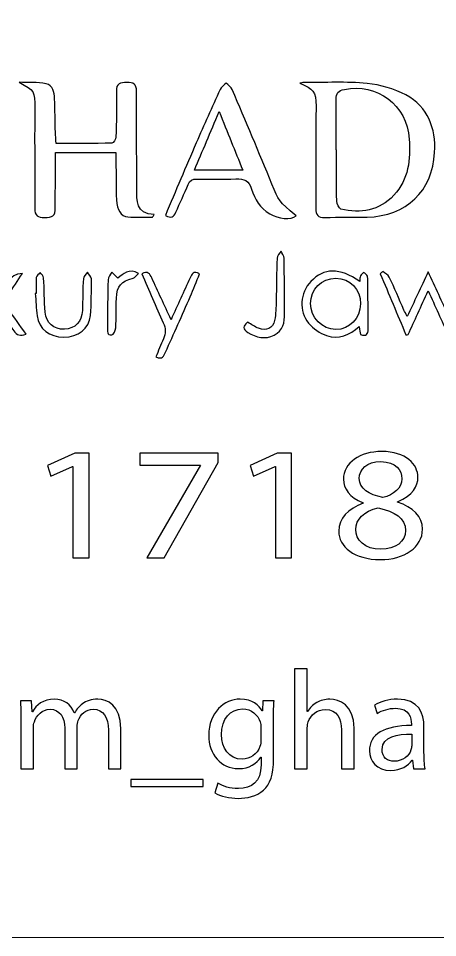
# Model space of a CAD drawing. Header units: millimetres. Extents: x -576 to 618, y 160 to 343.
# Drawn here: x -522.33 to -513.43, y 263.5 to 283 of the extents above; entities that cross this region are included whole.
import ezdxf

# ---------------------------------------------------------------- set-up
doc = ezdxf.new("R2010")
doc.units = ezdxf.units.MM
doc.header["$MEASUREMENT"] = 0
doc.layers.add('Layer 1', color=7, linetype='Continuous')

msp = doc.modelspace()

# ---------------------------------------------------------------- linework, layer by layer
at = {"layer": 'Layer 1', "color": 250, "lineweight": 18}
msp.add_open_spline([(-533.6783, 303.3001), (-533.6783, 303.3001), (-499.8483, 303.3001), (-499.8483, 303.3001), (-498.2043, 303.3001), (-496.8633, 301.9591), (-496.8633, 300.3151), (-496.8633, 300.3151), (-496.8633, 266.4851), (-496.8633, 266.4851), (-496.8633, 264.8411), (-498.2043, 263.5001), (-499.8483, 263.5001), (-499.8483, 263.5001), (-533.6783, 263.5001), (-533.6783, 263.5001), (-535.3223, 263.5001), (-536.6633, 264.8411), (-536.6633, 266.4851), (-536.6633, 266.4851), (-536.6633, 300.3151), (-536.6633, 300.3151), (-536.6633, 301.9591), (-535.3223, 303.3001), (-533.6783, 303.3001)], degree=3, knots=[0, 0, 0, 0, 0.125, 0.125, 0.125, 0.25, 0.25, 0.25, 0.375, 0.375, 0.375, 0.5, 0.5, 0.5, 0.625, 0.625, 0.625, 0.75, 0.75, 0.75, 0.875, 0.875, 0.875, 1, 1, 1, 1], dxfattribs=at)
at = {"layer": 'Layer 1', "color": 230}
for points, knots in [([(-519.4823, 278.7875), (-519.6564, 278.7875), (-519.8314, 278.776), (-520.004, 278.7913), (-520.1534, 278.8043), (-520.2373, 278.9345), (-520.2458, 279.1517), (-520.2564, 279.4234), (-520.2545, 279.6958), (-520.2573, 279.9682), (-520.2579, 280.029), (-520.2573, 280.0899), (-520.2573, 280.1601), (-520.2573, 280.1601), (-521.5375, 280.1601), (-521.5375, 280.1601), (-521.5375, 279.9494), (-521.5362, 279.7466), (-521.5378, 279.5442), (-521.5394, 279.357), (-521.5543, 279.1694), (-521.5437, 278.9828), (-521.5341, 278.8088), (-521.6139, 278.7776), (-521.7665, 278.7766), (-521.9169, 278.7753), (-521.9815, 278.8159), (-521.9796, 278.976), (-521.9746, 279.4746), (-521.9809, 279.9738), (-521.9815, 280.4727), (-521.9815, 280.6771), (-521.9771, 280.8811), (-521.9768, 281.0852), (-521.9762, 281.4611), (-521.9824, 281.4702), (-522.3135, 281.6478), (-522.1216, 281.639), (-521.9254, 281.6518), (-521.7391, 281.6147), (-521.5927, 281.5853), (-521.5646, 281.4312), (-521.5587, 281.2977), (-521.5481, 281.0596), (-521.5484, 280.8215), (-521.5419, 280.5835), (-521.5397, 280.5108), (-521.5303, 280.439), (-521.5231, 280.3497), (-521.1213, 280.3497), (-520.7313, 280.347), (-520.3416, 280.3554), (-520.3116, 280.356), (-520.2598, 280.4369), (-520.2583, 280.4818), (-520.2483, 280.8047), (-520.2401, 281.1282), (-520.2485, 281.4509), (-520.2532, 281.6243), (-520.1662, 281.6437), (-520.0283, 281.6437), (-519.8913, 281.6437), (-519.819, 281.611), (-519.8199, 281.4533), (-519.8233, 280.7673), (-519.8161, 280.0811), (-519.8158, 279.3947), (-519.8158, 279.1342), (-519.8433, 278.8621), (-519.4439, 278.8384), (-519.4567, 278.8212), (-519.4694, 278.8047), (-519.4823, 278.7875)], [0, 0, 0, 0, 0.0416667, 0.0416667, 0.0416667, 0.0833333, 0.0833333, 0.0833333, 0.125, 0.125, 0.125, 0.1666667, 0.1666667, 0.1666667, 0.2083333, 0.2083333, 0.2083333, 0.25, 0.25, 0.25, 0.2916667, 0.2916667, 0.2916667, 0.3333333, 0.3333333, 0.3333333, 0.375, 0.375, 0.375, 0.4166667, 0.4166667, 0.4166667, 0.4583333, 0.4583333, 0.4583333, 0.5, 0.5, 0.5, 0.5416667, 0.5416667, 0.5416667, 0.5833333, 0.5833333, 0.5833333, 0.625, 0.625, 0.625, 0.6666667, 0.6666667, 0.6666667, 0.7083333, 0.7083333, 0.7083333, 0.75, 0.75, 0.75, 0.7916667, 0.7916667, 0.7916667, 0.8333333, 0.8333333, 0.8333333, 0.875, 0.875, 0.875, 0.9166667, 0.9166667, 0.9166667, 0.9583333, 0.9583333, 0.9583333, 1, 1, 1, 1]), ([(-519.2095, 278.8221), (-518.9883, 279.3426), (-518.774, 279.853), (-518.5543, 280.361), (-518.3902, 280.7401), (-518.221, 281.1173), (-518.048, 281.4924), (-518.0229, 281.5467), (-517.9637, 281.585), (-517.9203, 281.6306), (-517.876, 281.5844), (-517.8136, 281.546), (-517.7899, 281.4908), (-517.506, 280.8247), (-517.2245, 280.1575), (-516.9493, 279.4877), (-516.8024, 279.1304), (-516.8083, 279.128), (-516.4364, 278.8147), (-516.5471, 278.7208), (-516.8077, 278.7429), (-516.9961, 278.8574), (-517.197, 278.9791), (-517.3138, 279.1666), (-517.379, 279.3804), (-517.4339, 279.561), (-517.5368, 279.6063), (-517.7141, 279.5965), (-517.9908, 279.5816), (-518.2692, 279.5894), (-518.5468, 279.5944), (-518.6389, 279.5959), (-518.6901, 279.566), (-518.7259, 279.4789), (-518.808, 279.2802), (-518.9016, 279.0864), (-518.9877, 278.8895), (-519.0279, 278.7975), (-519.081, 278.7492), (-519.2095, 278.8221)], [0, 0, 0, 0, 0.0769231, 0.0769231, 0.0769231, 0.1538462, 0.1538462, 0.1538462, 0.2307692, 0.2307692, 0.2307692, 0.3076923, 0.3076923, 0.3076923, 0.3846154, 0.3846154, 0.3846154, 0.4615385, 0.4615385, 0.4615385, 0.5384615, 0.5384615, 0.5384615, 0.6153846, 0.6153846, 0.6153846, 0.6923077, 0.6923077, 0.6923077, 0.7692308, 0.7692308, 0.7692308, 0.8461538, 0.8461538, 0.8461538, 0.9230769, 0.9230769, 0.9230769, 1, 1, 1, 1]), ([(-516.3602, 281.6248), (-516.3293, 281.6304), (-516.2987, 281.641), (-516.2682, 281.6407), (-515.8207, 281.6386), (-515.3708, 281.6635), (-514.9275, 281.6217), (-514.6479, 281.5951), (-514.3558, 281.5097), (-514.1084, 281.3774), (-513.6348, 281.125), (-513.4707, 280.6704), (-513.4978, 280.1583), (-513.5418, 279.3337), (-514.1, 278.8076), (-514.9291, 278.7852), (-515.2285, 278.7768), (-515.529, 278.7876), (-515.8289, 278.7786), (-515.9723, 278.7745), (-516.0167, 278.8348), (-516.0164, 278.9686), (-516.0148, 279.5518), (-516.0192, 280.1349), (-516.0201, 280.7178), (-516.0201, 280.8594), (-516.0107, 281.0008), (-516.0127, 281.1424), (-516.0167, 281.4466), (-516.0688, 281.5134), (-516.3602, 281.6248)], [0, 0, 0, 0, 0.1, 0.1, 0.1, 0.2, 0.2, 0.2, 0.3, 0.3, 0.3, 0.4, 0.4, 0.4, 0.5, 0.5, 0.5, 0.6, 0.6, 0.6, 0.7, 0.7, 0.7, 0.8, 0.8, 0.8, 0.9, 0.9, 0.9, 1, 1, 1, 1]), ([(-515.5858, 280.2117), (-515.5858, 280.2117), (-515.5773, 280.2117), (-515.5773, 280.2117), (-515.5773, 279.8494), (-515.5812, 279.4869), (-515.5733, 279.1246), (-515.5718, 279.0663), (-515.5277, 278.968), (-515.4869, 278.958), (-515.0638, 278.8569), (-514.6738, 278.9181), (-514.3642, 279.2498), (-514.0491, 279.587), (-514.0042, 280.0073), (-514.0358, 280.4407), (-514.0885, 281.1646), (-514.72, 281.6413), (-515.4113, 281.495), (-515.5393, 281.4681), (-515.5918, 281.4176), (-515.5886, 281.2819), (-515.5798, 280.9252), (-515.5858, 280.5686), (-515.5858, 280.2117)], [0, 0, 0, 0, 0.125, 0.125, 0.125, 0.25, 0.25, 0.25, 0.375, 0.375, 0.375, 0.5, 0.5, 0.5, 0.625, 0.625, 0.625, 0.75, 0.75, 0.75, 0.875, 0.875, 0.875, 1, 1, 1, 1]), ([(-518.0676, 281.0237), (-518.2545, 280.5825), (-518.4214, 280.1879), (-518.5927, 279.7828), (-518.5927, 279.7828), (-517.5687, 279.7828), (-517.5687, 279.7828), (-517.7337, 280.1931), (-517.8907, 280.5838), (-518.0676, 281.0237)], [0, 0, 0, 0, 0.3333333, 0.3333333, 0.3333333, 0.6666667, 0.6666667, 0.6666667, 1, 1, 1, 1]), ([(-517.4636, 276.5547), (-517.3791, 276.5075), (-517.3083, 276.4595), (-517.2312, 276.4264), (-517.0739, 276.3588), (-516.9273, 276.4258), (-516.8927, 276.5943), (-516.8646, 276.7309), (-516.8624, 276.8739), (-516.8586, 277.0149), (-516.8505, 277.3144), (-516.8527, 277.6142), (-516.8405, 277.9138), (-516.8384, 277.9656), (-516.7847, 278.0159), (-516.7547, 278.0664), (-516.7329, 278.0161), (-516.6933, 277.9659), (-516.692, 277.9154), (-516.6836, 277.525), (-516.683, 277.1347), (-516.6787, 276.744), (-516.6764, 276.5534), (-516.7124, 276.3768), (-516.8992, 276.2826), (-517.0949, 276.1844), (-517.2833, 276.2308), (-517.4621, 276.3413), (-517.5681, 276.4071), (-517.5719, 276.4742), (-517.4636, 276.5547)], [0, 0, 0, 0, 0.1, 0.1, 0.1, 0.2, 0.2, 0.2, 0.3, 0.3, 0.3, 0.4, 0.4, 0.4, 0.5, 0.5, 0.5, 0.6, 0.6, 0.6, 0.7, 0.7, 0.7, 0.8, 0.8, 0.8, 0.9, 0.9, 0.9, 1, 1, 1, 1]), ([(-515.0845, 277.4208), (-515.0798, 277.472), (-515.0842, 277.5088), (-515.0714, 277.5372), (-515.058, 277.5668), (-515.0278, 277.5884), (-515.0043, 277.6137), (-514.9759, 277.5866), (-514.9269, 277.5619), (-514.922, 277.5307), (-514.9085, 277.4473), (-514.9126, 277.3616), (-514.912, 277.2764), (-514.9104, 276.9881), (-514.911, 276.6995), (-514.9073, 276.4109), (-514.9061, 276.2979), (-514.9473, 276.252), (-515.0699, 276.2948), (-515.077, 276.3404), (-515.0845, 276.3894), (-515.0958, 276.4621), (-515.3041, 276.2845), (-515.5351, 276.1819), (-515.789, 276.2726), (-515.9304, 276.3232), (-516.0726, 276.4199), (-516.1703, 276.5342), (-516.3834, 276.7837), (-516.3485, 277.1843), (-516.122, 277.4205), (-515.8427, 277.7126), (-515.5214, 277.7169), (-515.0845, 277.4208)], [0, 0, 0, 0, 0.0909091, 0.0909091, 0.0909091, 0.1818182, 0.1818182, 0.1818182, 0.2727273, 0.2727273, 0.2727273, 0.3636364, 0.3636364, 0.3636364, 0.4545455, 0.4545455, 0.4545455, 0.5454545, 0.5454545, 0.5454545, 0.6363636, 0.6363636, 0.6363636, 0.7272727, 0.7272727, 0.7272727, 0.8181818, 0.8181818, 0.8181818, 0.9090909, 0.9090909, 0.9090909, 1, 1, 1, 1]), ([(-522.1649, 276.3048), (-522.2862, 276.2524), (-522.3599, 276.2817), (-522.4251, 276.375), (-522.5284, 276.5229), (-522.6407, 276.6646), (-522.749, 276.8087), (-522.9767, 276.6696), (-522.9932, 276.3058), (-523.3055, 276.2693), (-523.32, 276.2814), (-523.3343, 276.2936), (-523.3483, 276.3054), (-523.2207, 276.4868), (-523.0996, 276.6733), (-522.963, 276.8471), (-522.8878, 276.9432), (-522.8813, 277.0143), (-522.9571, 277.1123), (-523.0735, 277.263), (-523.1764, 277.4246), (-523.2878, 277.5853), (-523.128, 277.6284), (-523.1284, 277.628), (-522.9942, 277.4415), (-522.9227, 277.3417), (-522.8488, 277.2437), (-522.7796, 277.1497), (-522.5648, 277.2745), (-522.5499, 277.5882), (-522.2407, 277.59), (-522.3424, 277.4393), (-522.4369, 277.2827), (-522.5486, 277.1397), (-522.636, 277.0278), (-522.6372, 276.9416), (-522.547, 276.8303), (-522.4129, 276.6643), (-522.295, 276.4855), (-522.1649, 276.3048)], [0, 0, 0, 0, 0.0769231, 0.0769231, 0.0769231, 0.1538462, 0.1538462, 0.1538462, 0.2307692, 0.2307692, 0.2307692, 0.3076923, 0.3076923, 0.3076923, 0.3846154, 0.3846154, 0.3846154, 0.4615385, 0.4615385, 0.4615385, 0.5384615, 0.5384615, 0.5384615, 0.6153846, 0.6153846, 0.6153846, 0.6923077, 0.6923077, 0.6923077, 0.7692308, 0.7692308, 0.7692308, 0.8461538, 0.8461538, 0.8461538, 0.9230769, 0.9230769, 0.9230769, 1, 1, 1, 1]), ([(-521.9502, 277.1662), (-521.9502, 277.2795), (-521.957, 277.3937), (-521.9461, 277.506), (-521.9427, 277.5428), (-521.8922, 277.5752), (-521.8634, 277.6096), (-521.8382, 277.5734), (-521.7932, 277.5382), (-521.7907, 277.5004), (-521.7758, 277.2576), (-521.7785, 277.0133), (-521.7589, 276.7706), (-521.7399, 276.5357), (-521.5733, 276.3971), (-521.3496, 276.4087), (-521.1199, 276.4202), (-520.9792, 276.5628), (-520.9695, 276.8014), (-520.9608, 277.028), (-520.9624, 277.2548), (-520.9483, 277.481), (-520.9455, 277.5272), (-520.8931, 277.5703), (-520.8638, 277.6146), (-520.8341, 277.5687), (-520.7792, 277.5225), (-520.7789, 277.4761), (-520.7774, 277.2162), (-520.7755, 276.9547), (-520.7995, 276.6964), (-520.8257, 276.4158), (-521.0572, 276.2402), (-521.3614, 276.2405), (-521.6697, 276.2408), (-521.8909, 276.4121), (-521.9296, 276.6923), (-521.9508, 276.8486), (-521.9555, 277.0074), (-521.9674, 277.1653), (-521.9617, 277.1656), (-521.9561, 277.1659), (-521.9502, 277.1662)], [0, 0, 0, 0, 0.0714286, 0.0714286, 0.0714286, 0.1428571, 0.1428571, 0.1428571, 0.2142857, 0.2142857, 0.2142857, 0.2857143, 0.2857143, 0.2857143, 0.3571429, 0.3571429, 0.3571429, 0.4285714, 0.4285714, 0.4285714, 0.5, 0.5, 0.5, 0.5714286, 0.5714286, 0.5714286, 0.6428571, 0.6428571, 0.6428571, 0.7142857, 0.7142857, 0.7142857, 0.7857143, 0.7857143, 0.7857143, 0.8571429, 0.8571429, 0.8571429, 0.9285714, 0.9285714, 0.9285714, 1, 1, 1, 1]), ([(-520.2156, 277.4925), (-520.0985, 277.5736), (-519.9846, 277.7078), (-519.7765, 277.5912), (-519.8202, 277.5522), (-519.8508, 277.5025), (-519.8917, 277.4917), (-520.1497, 277.4223), (-520.2342, 277.3316), (-520.2477, 277.0623), (-520.2583, 276.8535), (-520.2499, 276.6439), (-520.2617, 276.4352), (-520.2648, 276.3824), (-520.3075, 276.2931), (-520.3426, 276.2882), (-520.4605, 276.2701), (-520.4345, 276.3746), (-520.4345, 276.4408), (-520.4352, 276.7802), (-520.4349, 277.1194), (-520.4255, 277.4582), (-520.4239, 277.5113), (-520.3743, 277.5628), (-520.3469, 277.6149), (-520.3073, 277.5781), (-520.2679, 277.5413), (-520.2156, 277.4925)], [0, 0, 0, 0, 0.1111111, 0.1111111, 0.1111111, 0.2222222, 0.2222222, 0.2222222, 0.3333333, 0.3333333, 0.3333333, 0.4444444, 0.4444444, 0.4444444, 0.5555556, 0.5555556, 0.5555556, 0.6666667, 0.6666667, 0.6666667, 0.7777778, 0.7777778, 0.7777778, 0.8888889, 0.8888889, 0.8888889, 1, 1, 1, 1]), ([(-518.4847, 277.58), (-518.5502, 277.4187), (-518.6123, 277.2567), (-518.6819, 277.0976), (-518.8545, 276.7042), (-519.0298, 276.312), (-519.2052, 275.9198), (-519.2395, 275.8431), (-519.2719, 275.756), (-519.4108, 275.8184), (-519.3574, 275.9482), (-519.31, 276.0786), (-519.2501, 276.2037), (-519.1942, 276.3201), (-519.198, 276.4231), (-519.2526, 276.5419), (-519.4108, 276.8846), (-519.5568, 277.2328), (-519.7096, 277.5835), (-519.5824, 277.6558), (-519.5383, 277.585), (-519.4978, 277.4961), (-519.3671, 277.2097), (-519.2342, 276.9242), (-519.0884, 276.6091), (-518.9456, 276.9242), (-518.8161, 277.2106), (-518.6856, 277.4964), (-518.6497, 277.5744), (-518.6151, 277.6596), (-518.4847, 277.58)], [0, 0, 0, 0, 0.1, 0.1, 0.1, 0.2, 0.2, 0.2, 0.3, 0.3, 0.3, 0.4, 0.4, 0.4, 0.5, 0.5, 0.5, 0.6, 0.6, 0.6, 0.7, 0.7, 0.7, 0.8, 0.8, 0.8, 0.9, 0.9, 0.9, 1, 1, 1, 1]), ([(-513.6357, 277.2238), (-513.7883, 276.8875), (-513.9234, 276.5908), (-514.0582, 276.294), (-514.0744, 276.2924), (-514.091, 276.2912), (-514.1075, 276.29), (-514.2884, 276.7218), (-514.4698, 277.1533), (-514.651, 277.5851), (-514.632, 277.6004), (-514.6136, 277.616), (-514.5948, 277.6317), (-514.5493, 277.5927), (-514.4847, 277.5627), (-514.461, 277.5131), (-514.3509, 277.2831), (-514.2525, 277.0482), (-514.1493, 276.8151), (-514.1315, 276.7754), (-514.1091, 276.738), (-514.0775, 276.6784), (-513.9306, 276.9945), (-513.7932, 277.2903), (-513.6366, 277.6266), (-513.4809, 277.2925), (-513.3424, 276.9945), (-513.1901, 276.6675), (-513.0576, 276.9633), (-512.9415, 277.2322), (-512.8154, 277.4965), (-512.789, 277.5521), (-512.7243, 277.5889), (-512.6775, 277.6344), (-512.6554, 277.6191), (-512.6336, 277.6035), (-512.612, 277.588), (-512.7955, 277.1561), (-512.9792, 276.7243), (-513.1627, 276.2931), (-513.1795, 276.2922), (-513.1967, 276.2912), (-513.2132, 276.2906), (-513.349, 276.5901), (-513.4847, 276.8896), (-513.6357, 277.2238)], [0, 0, 0, 0, 0.0666667, 0.0666667, 0.0666667, 0.1333333, 0.1333333, 0.1333333, 0.2, 0.2, 0.2, 0.2666667, 0.2666667, 0.2666667, 0.3333333, 0.3333333, 0.3333333, 0.4, 0.4, 0.4, 0.4666667, 0.4666667, 0.4666667, 0.5333333, 0.5333333, 0.5333333, 0.6, 0.6, 0.6, 0.6666667, 0.6666667, 0.6666667, 0.7333333, 0.7333333, 0.7333333, 0.8, 0.8, 0.8, 0.8666667, 0.8666667, 0.8666667, 0.9333333, 0.9333333, 0.9333333, 1, 1, 1, 1]), ([(-515.5934, 277.4898), (-515.8929, 277.4917), (-516.1304, 277.2539), (-516.1304, 276.9519), (-516.13, 276.658), (-515.8814, 276.4003), (-515.5988, 276.4009), (-515.2982, 276.4015), (-515.0723, 276.6339), (-515.0699, 276.9453), (-515.0674, 277.2549), (-515.2917, 277.4879), (-515.5934, 277.4898)], [0, 0, 0, 0, 0.25, 0.25, 0.25, 0.5, 0.5, 0.5, 0.75, 0.75, 0.75, 1, 1, 1, 1]), ([(-515.5332, 272.1206), (-515.5332, 272.4004), (-515.3348, 272.5986), (-515.0109, 272.7147), (-515.0109, 272.7147), (-515.0146, 272.7246), (-515.0146, 272.7246), (-515.3064, 272.8407), (-515.4321, 273.0319), (-515.4321, 273.2232), (-515.4321, 273.5749), (-515.0795, 273.8135), (-514.6178, 273.8135), (-514.1073, 273.8135), (-513.8521, 273.5439), (-513.8521, 273.2676), (-513.8521, 273.08), (-513.9613, 272.8785), (-514.2855, 272.7486), (-514.2855, 272.7486), (-514.2855, 272.7384), (-514.2855, 272.7384), (-513.9575, 272.6292), (-513.7547, 272.4345), (-513.7547, 272.1649), (-513.7547, 271.7792), (-514.1475, 271.52), (-514.6499, 271.52), (-515.2012, 271.52), (-515.5332, 271.7961), (-515.5332, 272.1206)], [0, 0, 0, 0, 0.1, 0.1, 0.1, 0.2, 0.2, 0.2, 0.3, 0.3, 0.3, 0.4, 0.4, 0.4, 0.5, 0.5, 0.5, 0.6, 0.6, 0.6, 0.7, 0.7, 0.7, 0.8, 0.8, 0.8, 0.9, 0.9, 0.9, 1, 1, 1, 1]), ([(-521.1719, 273.4961), (-521.1719, 273.4961), (-521.18, 273.4961), (-521.18, 273.4961), (-521.18, 273.4961), (-521.6377, 273.288), (-521.6377, 273.288), (-521.6377, 273.288), (-521.7067, 273.5167), (-521.7067, 273.5167), (-521.7067, 273.5167), (-521.1314, 273.776), (-521.1314, 273.776), (-521.1314, 273.776), (-520.8275, 273.776), (-520.8275, 273.776), (-520.8275, 273.776), (-520.8275, 271.5573), (-520.8275, 271.5573), (-520.8275, 271.5573), (-521.1719, 271.5573), (-521.1719, 271.5573), (-521.1719, 271.5573), (-521.1719, 273.4961), (-521.1719, 273.4961)], [0, 0, 0, 0, 0.125, 0.125, 0.125, 0.25, 0.25, 0.25, 0.375, 0.375, 0.375, 0.5, 0.5, 0.5, 0.625, 0.625, 0.625, 0.75, 0.75, 0.75, 0.875, 0.875, 0.875, 1, 1, 1, 1]), ([(-518.0876, 273.7761), (-518.0876, 273.7761), (-518.0876, 273.578), (-518.0876, 273.578), (-518.0876, 273.578), (-519.2343, 271.5574), (-519.2343, 271.5574), (-519.2343, 271.5574), (-519.6028, 271.5574), (-519.6028, 271.5574), (-519.6028, 271.5574), (-518.4603, 273.5203), (-518.4603, 273.5203), (-518.4603, 273.5203), (-518.4603, 273.5269), (-518.4603, 273.5269), (-518.4603, 273.5269), (-519.7488, 273.5269), (-519.7488, 273.5269), (-519.7488, 273.5269), (-519.7488, 273.7761), (-519.7488, 273.7761), (-519.7488, 273.7761), (-518.0876, 273.7761), (-518.0876, 273.7761)], [0, 0, 0, 0, 0.125, 0.125, 0.125, 0.25, 0.25, 0.25, 0.375, 0.375, 0.375, 0.5, 0.5, 0.5, 0.625, 0.625, 0.625, 0.75, 0.75, 0.75, 0.875, 0.875, 0.875, 1, 1, 1, 1]), ([(-516.8754, 273.4961), (-516.8754, 273.4961), (-516.8836, 273.4961), (-516.8836, 273.4961), (-516.8836, 273.4961), (-517.3413, 273.288), (-517.3413, 273.288), (-517.3413, 273.288), (-517.4101, 273.5167), (-517.4101, 273.5167), (-517.4101, 273.5167), (-516.8348, 273.776), (-516.8348, 273.776), (-516.8348, 273.776), (-516.5309, 273.776), (-516.5309, 273.776), (-516.5309, 273.776), (-516.5309, 271.5573), (-516.5309, 271.5573), (-516.5309, 271.5573), (-516.8754, 271.5573), (-516.8754, 271.5573), (-516.8754, 271.5573), (-516.8754, 273.4961), (-516.8754, 273.4961)], [0, 0, 0, 0, 0.125, 0.125, 0.125, 0.25, 0.25, 0.25, 0.375, 0.375, 0.375, 0.5, 0.5, 0.5, 0.625, 0.625, 0.625, 0.75, 0.75, 0.75, 0.875, 0.875, 0.875, 1, 1, 1, 1]), ([(-515.0957, 273.2435), (-515.0957, 273.0217), (-514.897, 272.9022), (-514.5935, 272.8342), (-514.3666, 272.8991), (-514.1922, 273.0354), (-514.1922, 273.2369), (-514.1922, 273.4145), (-514.318, 273.5986), (-514.6378, 273.5986), (-514.9335, 273.5986), (-515.0957, 273.4348), (-515.0957, 273.2435)], [0, 0, 0, 0, 0.25, 0.25, 0.25, 0.5, 0.5, 0.5, 0.75, 0.75, 0.75, 1, 1, 1, 1]), ([(-514.1152, 272.134), (-514.1152, 272.4039), (-514.3379, 272.5336), (-514.6948, 272.6189), (-515.0025, 272.544), (-515.1684, 272.3733), (-515.1684, 272.1615), (-515.1806, 271.9365), (-514.9781, 271.7383), (-514.6421, 271.7383), (-514.322, 271.7383), (-514.1152, 271.9056), (-514.1152, 272.134)], [0, 0, 0, 0, 0.25, 0.25, 0.25, 0.5, 0.5, 0.5, 0.75, 0.75, 0.75, 1, 1, 1, 1]), ([(-516.4679, 269.2023), (-516.4679, 269.2023), (-516.198, 269.2023), (-516.198, 269.2023), (-516.198, 269.2023), (-516.198, 268.299), (-516.198, 268.299), (-516.198, 268.299), (-516.1918, 268.299), (-516.1918, 268.299), (-516.149, 268.3742), (-516.0816, 268.4401), (-515.9986, 268.4847), (-515.9191, 268.5296), (-515.8242, 268.5592), (-515.7228, 268.5592), (-515.5238, 268.5592), (-515.2046, 268.4401), (-515.2046, 267.9405), (-515.2046, 267.9405), (-515.2046, 267.0794), (-515.2046, 267.0794), (-515.2046, 267.0794), (-515.4744, 267.0794), (-515.4744, 267.0794), (-515.4744, 267.0794), (-515.4744, 267.9106), (-515.4744, 267.9106), (-515.4744, 268.1436), (-515.5634, 268.3411), (-515.818, 268.3411), (-515.9927, 268.3411), (-516.1306, 268.2214), (-516.1796, 268.0778), (-516.1949, 268.0423), (-516.198, 268.0032), (-516.198, 267.9524), (-516.198, 267.9524), (-516.198, 267.0794), (-516.198, 267.0794), (-516.198, 267.0794), (-516.4679, 267.0794), (-516.4679, 267.0794), (-516.4679, 267.0794), (-516.4679, 269.2023), (-516.4679, 269.2023)], [0, 0, 0, 0, 0.0666667, 0.0666667, 0.0666667, 0.1333333, 0.1333333, 0.1333333, 0.2, 0.2, 0.2, 0.2666667, 0.2666667, 0.2666667, 0.3333333, 0.3333333, 0.3333333, 0.4, 0.4, 0.4, 0.4666667, 0.4666667, 0.4666667, 0.5333333, 0.5333333, 0.5333333, 0.6, 0.6, 0.6, 0.6666667, 0.6666667, 0.6666667, 0.7333333, 0.7333333, 0.7333333, 0.8, 0.8, 0.8, 0.8666667, 0.8666667, 0.8666667, 0.9333333, 0.9333333, 0.9333333, 1, 1, 1, 1]), ([(-522.273, 268.1349), (-522.273, 268.2844), (-522.2761, 268.407), (-522.2852, 268.5265), (-522.2852, 268.5265), (-522.0494, 268.5265), (-522.0494, 268.5265), (-522.0494, 268.5265), (-522.0368, 268.2934), (-522.0368, 268.2934), (-522.0368, 268.2934), (-522.0278, 268.2934), (-522.0278, 268.2934), (-521.9448, 268.4307), (-521.8068, 268.5593), (-521.5617, 268.5593), (-521.3595, 268.5593), (-521.206, 268.4401), (-521.1417, 268.2694), (-521.1417, 268.2694), (-521.1355, 268.2694), (-521.1355, 268.2694), (-521.0896, 268.35), (-521.0312, 268.4129), (-520.9701, 268.4579), (-520.8812, 268.5234), (-520.7828, 268.5593), (-520.6419, 268.5593), (-520.4456, 268.5593), (-520.1544, 268.4338), (-520.1544, 267.9318), (-520.1544, 267.9318), (-520.1544, 267.0794), (-520.1544, 267.0794), (-520.1544, 267.0794), (-520.4181, 267.0794), (-520.4181, 267.0794), (-520.4181, 267.0794), (-520.4181, 267.8987), (-520.4181, 267.8987), (-520.4181, 268.1768), (-520.5224, 268.3443), (-520.7398, 268.3443), (-520.8933, 268.3443), (-521.0128, 268.2336), (-521.0587, 268.105), (-521.0712, 268.0691), (-521.0802, 268.0214), (-521.0802, 267.9733), (-521.0802, 267.9733), (-521.0802, 267.0794), (-521.0802, 267.0794), (-521.0802, 267.0794), (-521.3438, 267.0794), (-521.3438, 267.0794), (-521.3438, 267.0794), (-521.3438, 267.9465), (-521.3438, 267.9465), (-521.3438, 268.1768), (-521.4481, 268.3443), (-521.6537, 268.3443), (-521.8225, 268.3443), (-521.9448, 268.2126), (-521.9879, 268.081), (-522.0031, 268.0423), (-522.0094, 267.9973), (-522.0094, 267.9524), (-522.0094, 267.9524), (-522.0094, 267.0794), (-522.0094, 267.0794), (-522.0094, 267.0794), (-522.273, 267.0794), (-522.273, 267.0794), (-522.273, 267.0794), (-522.273, 268.1349), (-522.273, 268.1349)], [0, 0, 0, 0, 0.04, 0.04, 0.04, 0.08, 0.08, 0.08, 0.12, 0.12, 0.12, 0.16, 0.16, 0.16, 0.2, 0.2, 0.2, 0.24, 0.24, 0.24, 0.28, 0.28, 0.28, 0.32, 0.32, 0.32, 0.36, 0.36, 0.36, 0.4, 0.4, 0.4, 0.44, 0.44, 0.44, 0.48, 0.48, 0.48, 0.52, 0.52, 0.52, 0.56, 0.56, 0.56, 0.6, 0.6, 0.6, 0.64, 0.64, 0.64, 0.68, 0.68, 0.68, 0.72, 0.72, 0.72, 0.76, 0.76, 0.76, 0.8, 0.8, 0.8, 0.84, 0.84, 0.84, 0.88, 0.88, 0.88, 0.92, 0.92, 0.92, 0.96, 0.96, 0.96, 1, 1, 1, 1]), ([(-516.9036, 268.5265), (-516.9095, 268.4219), (-516.9158, 268.3052), (-516.9158, 268.1289), (-516.9158, 268.1289), (-516.9158, 267.2887), (-516.9158, 267.2887), (-516.9158, 266.957), (-516.9832, 266.7533), (-517.1273, 266.6278), (-517.2715, 266.4965), (-517.4799, 266.4544), (-517.6671, 266.4544), (-517.845, 266.4544), (-518.0409, 266.4965), (-518.1607, 266.5742), (-518.1607, 266.5742), (-518.093, 266.7745), (-518.093, 266.7745), (-517.9951, 266.7146), (-517.8418, 266.6609), (-517.6577, 266.6609), (-517.382, 266.6609), (-517.1794, 266.8013), (-517.1794, 267.1664), (-517.1794, 267.1664), (-517.1794, 267.3274), (-517.1794, 267.3274), (-517.1794, 267.3274), (-517.1857, 267.3274), (-517.1857, 267.3274), (-517.2683, 267.1932), (-517.4278, 267.0855), (-517.6577, 267.0855), (-518.0259, 267.0855), (-518.2892, 267.3904), (-518.2892, 267.7911), (-518.2892, 268.2815), (-517.9614, 268.5595), (-517.6209, 268.5595), (-517.3635, 268.5595), (-517.2225, 268.4279), (-517.1579, 268.3084), (-517.1579, 268.3084), (-517.152, 268.3084), (-517.152, 268.3084), (-517.152, 268.3084), (-517.1395, 268.5265), (-517.1395, 268.5265), (-517.1395, 268.5265), (-516.9036, 268.5265), (-516.9036, 268.5265)], [0, 0, 0, 0, 0.0588235, 0.0588235, 0.0588235, 0.1176471, 0.1176471, 0.1176471, 0.1764706, 0.1764706, 0.1764706, 0.2352941, 0.2352941, 0.2352941, 0.2941176, 0.2941176, 0.2941176, 0.3529412, 0.3529412, 0.3529412, 0.4117647, 0.4117647, 0.4117647, 0.4705882, 0.4705882, 0.4705882, 0.5294118, 0.5294118, 0.5294118, 0.5882353, 0.5882353, 0.5882353, 0.6470588, 0.6470588, 0.6470588, 0.7058824, 0.7058824, 0.7058824, 0.7647059, 0.7647059, 0.7647059, 0.8235294, 0.8235294, 0.8235294, 0.8823529, 0.8823529, 0.8823529, 0.9411765, 0.9411765, 0.9411765, 1, 1, 1, 1]), ([(-513.9443, 267.0794), (-513.9443, 267.0794), (-513.9655, 267.262), (-513.9655, 267.262), (-513.9655, 267.262), (-513.9749, 267.262), (-513.9749, 267.262), (-514.0576, 267.1484), (-514.217, 267.0465), (-514.4289, 267.0465), (-514.7293, 267.0465), (-514.8825, 267.2526), (-514.8825, 267.4621), (-514.8825, 267.8118), (-514.5633, 268.0033), (-513.9905, 268.0002), (-513.9905, 268.0002), (-513.9905, 268.0302), (-513.9905, 268.0302), (-513.9905, 268.1497), (-514.0239, 268.365), (-514.3275, 268.365), (-514.4654, 268.365), (-514.6095, 268.3232), (-514.7138, 268.2573), (-514.7138, 268.2573), (-514.7752, 268.4308), (-514.7752, 268.4308), (-514.6526, 268.5085), (-514.4747, 268.5594), (-514.2878, 268.5594), (-513.8338, 268.5594), (-513.7235, 268.2573), (-513.7235, 267.9675), (-513.7235, 267.9675), (-513.7235, 267.4261), (-513.7235, 267.4261), (-513.7235, 267.3007), (-513.7175, 267.1781), (-513.6991, 267.0794), (-513.6991, 267.0794), (-513.9443, 267.0794), (-513.9443, 267.0794)], [0, 0, 0, 0, 0.0714286, 0.0714286, 0.0714286, 0.1428571, 0.1428571, 0.1428571, 0.2142857, 0.2142857, 0.2142857, 0.2857143, 0.2857143, 0.2857143, 0.3571429, 0.3571429, 0.3571429, 0.4285714, 0.4285714, 0.4285714, 0.5, 0.5, 0.5, 0.5714286, 0.5714286, 0.5714286, 0.6428571, 0.6428571, 0.6428571, 0.7142857, 0.7142857, 0.7142857, 0.7857143, 0.7857143, 0.7857143, 0.8571429, 0.8571429, 0.8571429, 0.9285714, 0.9285714, 0.9285714, 1, 1, 1, 1]), ([(-517.1825, 267.9555), (-517.1825, 268.0004), (-517.1857, 268.0394), (-517.1978, 268.0752), (-517.2472, 268.2275), (-517.3788, 268.353), (-517.575, 268.353), (-517.8325, 268.353), (-518.0166, 268.1408), (-518.0166, 267.806), (-518.0166, 267.5218), (-517.8693, 267.2859), (-517.5781, 267.2859), (-517.4125, 267.2859), (-517.2621, 267.3876), (-517.2041, 267.5548), (-517.1888, 267.5995), (-517.1825, 267.6504), (-517.1825, 267.6953), (-517.1825, 267.6953), (-517.1825, 267.9555), (-517.1825, 267.9555)], [0, 0, 0, 0, 0.1428571, 0.1428571, 0.1428571, 0.2857143, 0.2857143, 0.2857143, 0.4285714, 0.4285714, 0.4285714, 0.5714286, 0.5714286, 0.5714286, 0.7142857, 0.7142857, 0.7142857, 0.8571429, 0.8571429, 0.8571429, 1, 1, 1, 1]), ([(-513.9843, 267.818), (-514.2785, 267.824), (-514.6127, 267.7731), (-514.6127, 267.492), (-514.6127, 267.3216), (-514.4963, 267.2408), (-514.3581, 267.2408), (-514.1649, 267.2408), (-514.0426, 267.3603), (-513.9996, 267.4832), (-513.9905, 267.5101), (-513.9843, 267.5397), (-513.9843, 267.5665), (-513.9843, 267.5665), (-513.9843, 267.818), (-513.9843, 267.818)], [0, 0, 0, 0, 0.2, 0.2, 0.2, 0.4, 0.4, 0.4, 0.6, 0.6, 0.6, 0.8, 0.8, 0.8, 1, 1, 1, 1]), ([(-518.4062, 266.7055), (-518.4062, 266.7055), (-519.9394, 266.7055), (-519.9394, 266.7055), (-519.9394, 266.7055), (-519.9394, 266.855), (-519.9394, 266.855), (-519.9394, 266.855), (-518.4062, 266.855), (-518.4062, 266.855), (-518.4062, 266.855), (-518.4062, 266.7055), (-518.4062, 266.7055)], [0, 0, 0, 0, 0.25, 0.25, 0.25, 0.5, 0.5, 0.5, 0.75, 0.75, 0.75, 1, 1, 1, 1])]:
    msp.add_open_spline(points, degree=3, knots=knots, dxfattribs=at)

doc.saveas('drawing.dxf')
